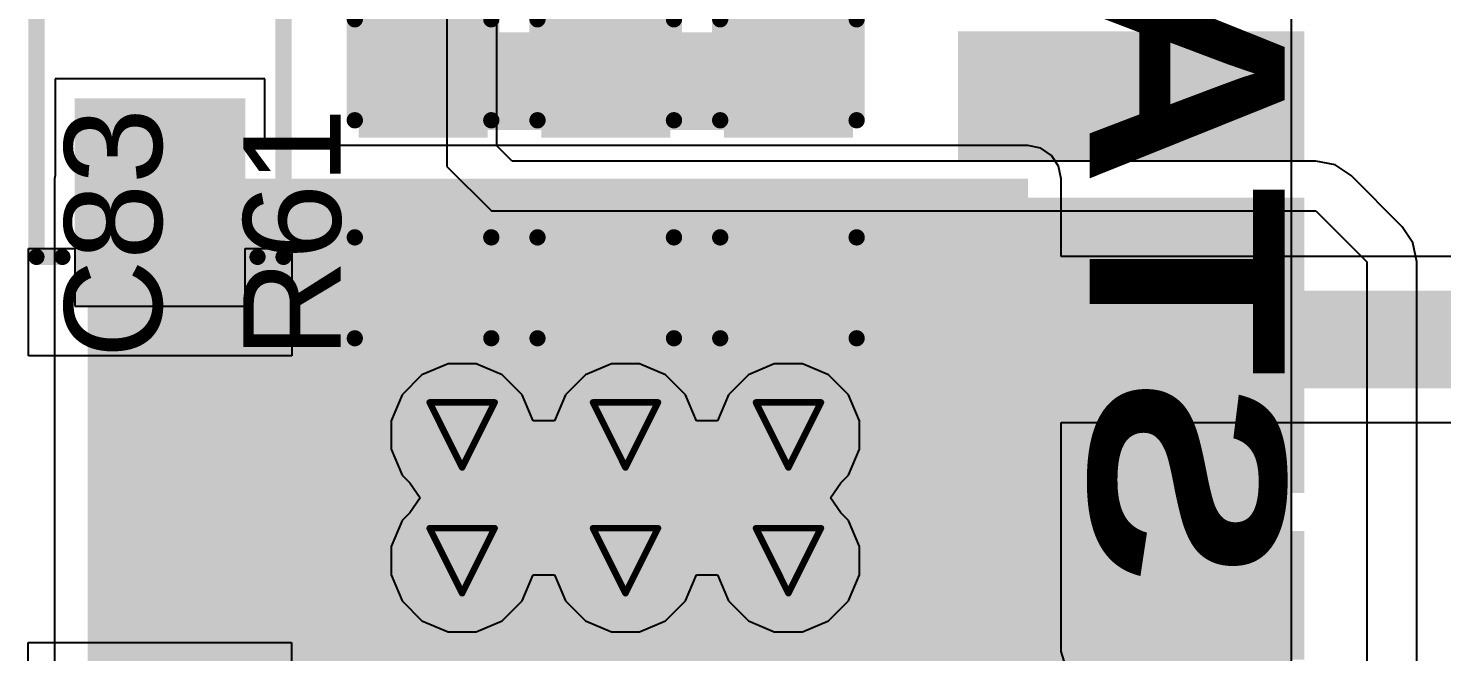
# Model space of a CAD drawing. Header units: inches. Extents: x 0 to 5359, y 0 to 5098.
# Drawn here: x 60.64 to 71.68, y 98.91 to 103.77 of the extents above; entities that cross this region are included whole.
import ezdxf

# ---------------------------------------------------------------- set-up
doc = ezdxf.new("R2010")
doc.units = ezdxf.units.IN
for name, color, linetype in [('Bottom Layer', 5, 'Continuous'), ('Bottom Overlay', 54, 'Continuous'), ('Bottom Paste', 16, 'Continuous'), ('Bottom Solder', 6, 'Continuous'), ('Drill Drawing', 1, 'Continuous'), ('Layer 1', 16, 'Continuous'), ('Layer 2', 76, 'Continuous'), ('Top Layer', 1, 'Continuous'), ('Top Overlay', 2, 'Continuous'), ('Top Paste', 8, 'Continuous'), ('Top Solder', 216, 'Continuous'), ('Via Holes', 16, 'Continuous')]:
    doc.layers.add(name, color=color, linetype=linetype)
doc.styles.add('Arial', font='', dxfattribs={"height": 0.2})
doc.styles.add('Arial Black_Bold', font='', dxfattribs={"height": 0.2})
doc.styles.get('Arial').set_extended_font_data('Arial')
doc.styles.get('Arial Black_Bold').set_extended_font_data('Arial Black', bold=True)

# ---------------------------------------------------------------- blocks, each defined once
blk = doc.blocks.new('EC21EFA_512_STD_29')
at = {"layer": 'Top Layer'}
for points in [[(6.95, 15.5), (7.75, 15.5), (7.75, 13), (6.95, 13)], [(8.25, 15.5), (9.05, 15.5), (9.05, 13), (8.25, 13)], [(9.55, 15.5), (10.35, 15.5), (10.35, 13), (9.55, 13)], [(10.85, 15.5), (11.65, 15.5), (11.65, 13), (10.85, 13)]]:
    blk.add_hatch(color=1, dxfattribs=at).paths.add_polyline_path(points)
at = {"layer": 'Top Paste'}
for points in [[(6.95, 15.5), (7.75, 15.5), (7.75, 13), (6.95, 13)], [(8.25, 15.5), (9.05, 15.5), (9.05, 13), (8.25, 13)], [(9.55, 15.5), (10.35, 15.5), (10.35, 13), (9.55, 13)], [(10.85, 15.5), (11.65, 15.5), (11.65, 13), (10.85, 13)]]:
    blk.add_hatch(color=8, dxfattribs=at).paths.add_polyline_path(points)
at = {"layer": 'Top Solder'}
for points in [[(6.848, 15.602), (7.852, 15.602), (7.852, 12.898), (6.848, 12.898)], [(8.148, 15.602), (9.152, 15.602), (9.152, 12.898), (8.148, 12.898)], [(9.448, 15.602), (10.452, 15.602), (10.452, 12.898), (9.448, 12.898)], [(10.748, 15.602), (11.752, 15.602), (11.752, 12.898), (10.748, 12.898)]]:
    blk.add_hatch(color=216, dxfattribs=at).paths.add_polyline_path(points)
blk = doc.blocks.new('LED_0603_B_184')
at = {"layer": 'Bottom Layer'}
for points in [[(-1, 0.5), (-0.5, 0.5), (-0.5, -0.5), (-1, -0.5)], [(0.5, 0.5), (1, 0.5), (1, -0.5), (0.5, -0.5)]]:
    blk.add_hatch(color=5, dxfattribs=at).paths.add_polyline_path(points)
at = {"layer": 'Bottom Overlay'}
blk.add_hatch(color=54, dxfattribs=at).paths.add_polyline_path([(1.117, -0.66), (1.752, -0.66), (1.752, 0.66), (1.117, 0.66)])
at = {"layer": 'Bottom Paste'}
for points in [[(-1, 0.5), (-0.5, 0.5), (-0.5, -0.5), (-1, -0.5)], [(0.5, 0.5), (1, 0.5), (1, -0.5), (0.5, -0.5)]]:
    blk.add_hatch(color=16, dxfattribs=at).paths.add_polyline_path(points)
at = {"layer": 'Bottom Solder'}
for points in [[(-1.102, 0.602), (-0.398, 0.602), (-0.398, -0.602), (-1.102, -0.602)], [(0.398, 0.602), (1.102, 0.602), (1.102, -0.602), (0.398, -0.602)]]:
    blk.add_hatch(color=6, dxfattribs=at).paths.add_polyline_path(points)
at = {"layer": 'Bottom Overlay'}
for points in [[(-1.118, 0.61, 0.127, 0.127, 0), (-1.118, -0.61, 0.127, 0.127, 0)], [(-1.118, 0.61, 0.127, 0.127, 0), (-0.432, 0.61, 0.127, 0.127, 0)], [(0.432, 0.61, 0.127, 0.127, 0), (1.118, 0.61, 0.127, 0.127, 0)], [(1.118, 0.61, 0.127, 0.127, 0), (1.118, -0.61, 0.127, 0.127, 0)], [(-0.432, -0.61, 0.127, 0.127, 0), (-1.118, -0.61, 0.127, 0.127, 0)], [(0.432, -0.61, 0.127, 0.127, 0), (1.118, -0.61, 0.127, 0.127, 0)]]:
    blk.add_lwpolyline(points, format="xyseb", dxfattribs=at)
for points in [[(-1.149, 0.61, 0.0635, 0.0635, 1), (-1.086, 0.61, 0.0635, 0.0635, 1)], [(-1.149, 0.61, 0.0635, 0.0635, 1), (-1.086, 0.61, 0.0635, 0.0635, 1)], [(-0.464, 0.61, 0.0635, 0.0635, 1), (-0.4, 0.61, 0.0635, 0.0635, 1)], [(0.4, 0.61, 0.0635, 0.0635, 1), (0.464, 0.61, 0.0635, 0.0635, 1)], [(1.086, 0.61, 0.0635, 0.0635, 1), (1.149, 0.61, 0.0635, 0.0635, 1)], [(1.086, 0.61, 0.0635, 0.0635, 1), (1.149, 0.61, 0.0635, 0.0635, 1)], [(-1.149, -0.61, 0.0635, 0.0635, 1), (-1.086, -0.61, 0.0635, 0.0635, 1)], [(-1.149, -0.61, 0.0635, 0.0635, 1), (-1.086, -0.61, 0.0635, 0.0635, 1)], [(-0.464, -0.61, 0.0635, 0.0635, 1), (-0.4, -0.61, 0.0635, 0.0635, 1)], [(0.4, -0.61, 0.0635, 0.0635, 1), (0.464, -0.61, 0.0635, 0.0635, 1)], [(1.086, -0.61, 0.0635, 0.0635, 1), (1.149, -0.61, 0.0635, 0.0635, 1)], [(1.086, -0.61, 0.0635, 0.0635, 1), (1.149, -0.61, 0.0635, 0.0635, 1)]]:
    blk.add_lwpolyline(points, format="xyseb", close=True, dxfattribs=at)
blk = doc.blocks.new('C___0603_B_263')
at = {"layer": 'Bottom Layer'}
for points in [[(-1.143, -0.445), (-1.143, 0.445), (-0.381, 0.445), (-0.381, -0.445)], [(0.381, -0.445), (0.381, 0.445), (1.143, 0.445), (1.143, -0.445)]]:
    blk.add_hatch(color=5, dxfattribs=at).paths.add_polyline_path(points)
at = {"layer": 'Bottom Paste'}
for points in [[(-1.143, -0.445), (-1.143, 0.445), (-0.381, 0.445), (-0.381, -0.445)], [(0.381, -0.445), (0.381, 0.445), (1.143, 0.445), (1.143, -0.445)]]:
    blk.add_hatch(color=16, dxfattribs=at).paths.add_polyline_path(points)
at = {"layer": 'Bottom Solder'}
for points in [[(-1.203, -0.504), (-1.203, 0.504), (-0.321, 0.504), (-0.321, -0.504)], [(0.321, -0.504), (0.321, 0.504), (1.203, 0.504), (1.203, -0.504)]]:
    blk.add_hatch(color=6, dxfattribs=at).paths.add_polyline_path(points)
at = {"layer": 'Bottom Overlay'}
for points in [[(-1.245, -0.533, 0.127, 0.127, 0), (-1.245, 0.533, 0.127, 0.127, 0)], [(-0.457, 0.533, 0.127, 0.127, 0), (-1.245, 0.533, 0.127, 0.127, 0)], [(1.245, 0.533, 0.127, 0.127, 0), (0.457, 0.533, 0.127, 0.127, 0)], [(1.245, -0.533, 0.127, 0.127, 0), (1.245, 0.533, 0.127, 0.127, 0)], [(-0.457, -0.533, 0.127, 0.127, 0), (-1.245, -0.533, 0.127, 0.127, 0)], [(1.245, -0.533, 0.127, 0.127, 0), (0.457, -0.533, 0.127, 0.127, 0)]]:
    blk.add_lwpolyline(points, format="xyseb", dxfattribs=at)
for points in [[(-1.276, 0.533, 0.0635, 0.0635, 1), (-1.213, 0.533, 0.0635, 0.0635, 1)], [(-1.276, 0.533, 0.0635, 0.0635, 1), (-1.213, 0.533, 0.0635, 0.0635, 1)], [(-0.489, 0.533, 0.0635, 0.0635, 1), (-0.425, 0.533, 0.0635, 0.0635, 1)], [(0.425, 0.533, 0.0635, 0.0635, 1), (0.489, 0.533, 0.0635, 0.0635, 1)], [(1.213, 0.533, 0.0635, 0.0635, 1), (1.276, 0.533, 0.0635, 0.0635, 1)], [(1.213, 0.533, 0.0635, 0.0635, 1), (1.276, 0.533, 0.0635, 0.0635, 1)], [(-1.276, -0.533, 0.0635, 0.0635, 1), (-1.213, -0.533, 0.0635, 0.0635, 1)], [(-1.276, -0.533, 0.0635, 0.0635, 1), (-1.213, -0.533, 0.0635, 0.0635, 1)], [(-0.489, -0.533, 0.0635, 0.0635, 1), (-0.425, -0.533, 0.0635, 0.0635, 1)], [(0.425, -0.533, 0.0635, 0.0635, 1), (0.489, -0.533, 0.0635, 0.0635, 1)], [(1.213, -0.533, 0.0635, 0.0635, 1), (1.276, -0.533, 0.0635, 0.0635, 1)], [(1.213, -0.533, 0.0635, 0.0635, 1), (1.276, -0.533, 0.0635, 0.0635, 1)]]:
    blk.add_lwpolyline(points, format="xyseb", close=True, dxfattribs=at)
blk = doc.blocks.new('C___0603_B_264')
at = {"layer": 'Bottom Layer'}
for points in [[(-1.143, -0.445), (-1.143, 0.445), (-0.381, 0.445), (-0.381, -0.445)], [(0.381, -0.445), (0.381, 0.445), (1.143, 0.445), (1.143, -0.445)]]:
    blk.add_hatch(color=5, dxfattribs=at).paths.add_polyline_path(points)
at = {"layer": 'Bottom Paste'}
for points in [[(-1.143, -0.445), (-1.143, 0.445), (-0.381, 0.445), (-0.381, -0.445)], [(0.381, -0.445), (0.381, 0.445), (1.143, 0.445), (1.143, -0.445)]]:
    blk.add_hatch(color=16, dxfattribs=at).paths.add_polyline_path(points)
at = {"layer": 'Bottom Solder'}
for points in [[(-1.203, -0.504), (-1.203, 0.504), (-0.321, 0.504), (-0.321, -0.504)], [(0.321, -0.504), (0.321, 0.504), (1.203, 0.504), (1.203, -0.504)]]:
    blk.add_hatch(color=6, dxfattribs=at).paths.add_polyline_path(points)
at = {"layer": 'Bottom Overlay'}
for points in [[(-1.245, -0.533, 0.127, 0.127, 0), (-1.245, 0.533, 0.127, 0.127, 0)], [(-0.457, 0.533, 0.127, 0.127, 0), (-1.245, 0.533, 0.127, 0.127, 0)], [(1.245, 0.533, 0.127, 0.127, 0), (0.457, 0.533, 0.127, 0.127, 0)], [(1.245, -0.533, 0.127, 0.127, 0), (1.245, 0.533, 0.127, 0.127, 0)], [(-0.457, -0.533, 0.127, 0.127, 0), (-1.245, -0.533, 0.127, 0.127, 0)], [(1.245, -0.533, 0.127, 0.127, 0), (0.457, -0.533, 0.127, 0.127, 0)]]:
    blk.add_lwpolyline(points, format="xyseb", dxfattribs=at)
for points in [[(-1.276, 0.533, 0.0635, 0.0635, 1), (-1.213, 0.533, 0.0635, 0.0635, 1)], [(-1.276, 0.533, 0.0635, 0.0635, 1), (-1.213, 0.533, 0.0635, 0.0635, 1)], [(-0.489, 0.533, 0.0635, 0.0635, 1), (-0.425, 0.533, 0.0635, 0.0635, 1)], [(0.425, 0.533, 0.0635, 0.0635, 1), (0.489, 0.533, 0.0635, 0.0635, 1)], [(1.213, 0.533, 0.0635, 0.0635, 1), (1.276, 0.533, 0.0635, 0.0635, 1)], [(1.213, 0.533, 0.0635, 0.0635, 1), (1.276, 0.533, 0.0635, 0.0635, 1)], [(-1.276, -0.533, 0.0635, 0.0635, 1), (-1.213, -0.533, 0.0635, 0.0635, 1)], [(-1.276, -0.533, 0.0635, 0.0635, 1), (-1.213, -0.533, 0.0635, 0.0635, 1)], [(-0.489, -0.533, 0.0635, 0.0635, 1), (-0.425, -0.533, 0.0635, 0.0635, 1)], [(0.425, -0.533, 0.0635, 0.0635, 1), (0.489, -0.533, 0.0635, 0.0635, 1)], [(1.213, -0.533, 0.0635, 0.0635, 1), (1.276, -0.533, 0.0635, 0.0635, 1)], [(1.213, -0.533, 0.0635, 0.0635, 1), (1.276, -0.533, 0.0635, 0.0635, 1)]]:
    blk.add_lwpolyline(points, format="xyseb", close=True, dxfattribs=at)
blk = doc.blocks.new('C___0603_B_265')
at = {"layer": 'Bottom Layer'}
for points in [[(-1.143, -0.445), (-1.143, 0.445), (-0.381, 0.445), (-0.381, -0.445)], [(0.381, -0.445), (0.381, 0.445), (1.143, 0.445), (1.143, -0.445)]]:
    blk.add_hatch(color=5, dxfattribs=at).paths.add_polyline_path(points)
at = {"layer": 'Bottom Paste'}
for points in [[(-1.143, -0.445), (-1.143, 0.445), (-0.381, 0.445), (-0.381, -0.445)], [(0.381, -0.445), (0.381, 0.445), (1.143, 0.445), (1.143, -0.445)]]:
    blk.add_hatch(color=16, dxfattribs=at).paths.add_polyline_path(points)
at = {"layer": 'Bottom Solder'}
for points in [[(-1.203, -0.504), (-1.203, 0.504), (-0.321, 0.504), (-0.321, -0.504)], [(0.321, -0.504), (0.321, 0.504), (1.203, 0.504), (1.203, -0.504)]]:
    blk.add_hatch(color=6, dxfattribs=at).paths.add_polyline_path(points)
at = {"layer": 'Bottom Overlay'}
for points in [[(-1.245, -0.533, 0.127, 0.127, 0), (-1.245, 0.533, 0.127, 0.127, 0)], [(-0.457, 0.533, 0.127, 0.127, 0), (-1.245, 0.533, 0.127, 0.127, 0)], [(1.245, 0.533, 0.127, 0.127, 0), (0.457, 0.533, 0.127, 0.127, 0)], [(1.245, -0.533, 0.127, 0.127, 0), (1.245, 0.533, 0.127, 0.127, 0)], [(-0.457, -0.533, 0.127, 0.127, 0), (-1.245, -0.533, 0.127, 0.127, 0)], [(1.245, -0.533, 0.127, 0.127, 0), (0.457, -0.533, 0.127, 0.127, 0)]]:
    blk.add_lwpolyline(points, format="xyseb", dxfattribs=at)
for points in [[(-1.276, 0.533, 0.0635, 0.0635, 1), (-1.213, 0.533, 0.0635, 0.0635, 1)], [(-1.276, 0.533, 0.0635, 0.0635, 1), (-1.213, 0.533, 0.0635, 0.0635, 1)], [(-0.489, 0.533, 0.0635, 0.0635, 1), (-0.425, 0.533, 0.0635, 0.0635, 1)], [(0.425, 0.533, 0.0635, 0.0635, 1), (0.489, 0.533, 0.0635, 0.0635, 1)], [(1.213, 0.533, 0.0635, 0.0635, 1), (1.276, 0.533, 0.0635, 0.0635, 1)], [(1.213, 0.533, 0.0635, 0.0635, 1), (1.276, 0.533, 0.0635, 0.0635, 1)], [(-1.276, -0.533, 0.0635, 0.0635, 1), (-1.213, -0.533, 0.0635, 0.0635, 1)], [(-1.276, -0.533, 0.0635, 0.0635, 1), (-1.213, -0.533, 0.0635, 0.0635, 1)], [(-0.489, -0.533, 0.0635, 0.0635, 1), (-0.425, -0.533, 0.0635, 0.0635, 1)], [(0.425, -0.533, 0.0635, 0.0635, 1), (0.489, -0.533, 0.0635, 0.0635, 1)], [(1.213, -0.533, 0.0635, 0.0635, 1), (1.276, -0.533, 0.0635, 0.0635, 1)], [(1.213, -0.533, 0.0635, 0.0635, 1), (1.276, -0.533, 0.0635, 0.0635, 1)]]:
    blk.add_lwpolyline(points, format="xyseb", close=True, dxfattribs=at)
blk = doc.blocks.new('C____A_B_266')
at = {"layer": 'Bottom Layer'}
for points in [[(-1.91, 0.565), (-0.49, 0.565), (-0.49, -0.565), (-1.91, -0.565)], [(0.49, 0.565), (1.91, 0.565), (1.91, -0.565), (0.49, -0.565)]]:
    blk.add_hatch(color=5, dxfattribs=at).paths.add_polyline_path(points)
at = {"layer": 'Bottom Paste'}
for points in [[(-1.91, 0.565), (-0.49, 0.565), (-0.49, -0.565), (-1.91, -0.565)], [(0.49, 0.565), (1.91, 0.565), (1.91, -0.565), (0.49, -0.565)]]:
    blk.add_hatch(color=16, dxfattribs=at).paths.add_polyline_path(points)
at = {"layer": 'Bottom Solder'}
for points in [[(-2.012, 0.667), (-0.388, 0.667), (-0.388, -0.667), (-2.012, -0.667)], [(0.388, 0.667), (2.012, 0.667), (2.012, -0.667), (0.388, -0.667)]]:
    blk.add_hatch(color=6, dxfattribs=at).paths.add_polyline_path(points)
at = {"layer": 'Bottom Overlay'}
for points in [[(-1.626, 0.965, 0.127, 0.127, 0), (1.626, 0.965, 0.127, 0.127, 0)], [(-1.626, 0.965, 0.127, 0.127, 0), (-1.626, 0.762, 0.127, 0.127, 0)], [(1.626, 0.965, 0.127, 0.127, 0), (1.626, 0.711, 0.127, 0.127, 0)], [(1.626, -0.711, 0.127, 0.127, 0), (1.626, -0.965, 0.127, 0.127, 0)], [(-1.626, -0.762, 0.127, 0.127, 0), (-1.626, -0.965, 0.127, 0.127, 0)], [(-1.626, -0.965, 0.127, 0.127, 0), (1.626, -0.965, 0.127, 0.127, 0)]]:
    blk.add_lwpolyline(points, format="xyseb", dxfattribs=at)
for points in [[(-1.657, 0.965, 0.0635, 0.0635, 1), (-1.594, 0.965, 0.0635, 0.0635, 1)], [(-1.657, 0.965, 0.0635, 0.0635, 1), (-1.594, 0.965, 0.0635, 0.0635, 1)], [(1.594, 0.965, 0.0635, 0.0635, 1), (1.657, 0.965, 0.0635, 0.0635, 1)], [(1.594, 0.965, 0.0635, 0.0635, 1), (1.657, 0.965, 0.0635, 0.0635, 1)], [(-1.657, 0.762, 0.0635, 0.0635, 1), (-1.594, 0.762, 0.0635, 0.0635, 1)], [(1.594, 0.711, 0.0635, 0.0635, 1), (1.657, 0.711, 0.0635, 0.0635, 1)], [(1.594, -0.711, 0.0635, 0.0635, 1), (1.657, -0.711, 0.0635, 0.0635, 1)], [(-1.657, -0.762, 0.0635, 0.0635, 1), (-1.594, -0.762, 0.0635, 0.0635, 1)], [(-1.657, -0.965, 0.0635, 0.0635, 1), (-1.594, -0.965, 0.0635, 0.0635, 1)], [(-1.657, -0.965, 0.0635, 0.0635, 1), (-1.594, -0.965, 0.0635, 0.0635, 1)], [(1.594, -0.965, 0.0635, 0.0635, 1), (1.657, -0.965, 0.0635, 0.0635, 1)], [(1.594, -0.965, 0.0635, 0.0635, 1), (1.657, -0.965, 0.0635, 0.0635, 1)]]:
    blk.add_lwpolyline(points, format="xyseb", close=True, dxfattribs=at)

msp = doc.modelspace()

# ---------------------------------------------------------------- hatches: boundary and pattern name
at = {"layer": 'Bottom Layer'}
for points in [[(63.274, 102.981), (67.017, 102.981), (67.017, 103.743), (63.274, 103.743)], [(61.099, 97.498), (68.444, 97.498), (68.444, 102.6), (61.099, 102.6)]]:
    msp.add_hatch(color=5, dxfattribs=at).paths.add_polyline_path(points)
h = msp.add_hatch(color=5, dxfattribs=at)
edge = h.paths.add_edge_path()
edge.add_arc((64.024, 100.601), 0.3, 0, 360)
h = msp.add_hatch(color=5, dxfattribs=at)
edge = h.paths.add_edge_path()
edge.add_arc((65.3, 100.601), 0.3, 0, 360)
h = msp.add_hatch(color=5, dxfattribs=at)
edge = h.paths.add_edge_path()
edge.add_arc((66.573, 100.601), 0.3, 0, 360)
h = msp.add_hatch(color=5, dxfattribs=at)
edge = h.paths.add_edge_path()
edge.add_arc((64.024, 99.619), 0.3, 0, 360)
h = msp.add_hatch(color=5, dxfattribs=at)
edge = h.paths.add_edge_path()
edge.add_arc((65.3, 99.619), 0.3, 0, 360)
h = msp.add_hatch(color=5, dxfattribs=at)
edge = h.paths.add_edge_path()
edge.add_arc((66.573, 99.619), 0.3, 0, 360)
at = {"layer": 'Layer 1'}
h = msp.add_hatch(color=16, dxfattribs=at)
edge = h.paths.add_edge_path()
edge.add_arc((64.024, 100.601), 0.3, 0, 360)
h = msp.add_hatch(color=16, dxfattribs=at)
edge = h.paths.add_edge_path()
edge.add_arc((65.3, 100.601), 0.3, 0, 360)
h = msp.add_hatch(color=16, dxfattribs=at)
edge = h.paths.add_edge_path()
edge.add_arc((66.573, 100.601), 0.3, 0, 360)
h = msp.add_hatch(color=16, dxfattribs=at)
edge = h.paths.add_edge_path()
edge.add_arc((64.024, 99.619), 0.3, 0, 360)
h = msp.add_hatch(color=16, dxfattribs=at)
edge = h.paths.add_edge_path()
edge.add_arc((65.3, 99.619), 0.3, 0, 360)
h = msp.add_hatch(color=16, dxfattribs=at)
edge = h.paths.add_edge_path()
edge.add_arc((66.573, 99.619), 0.3, 0, 360)
at = {"layer": 'Layer 2'}
h = msp.add_hatch(color=76, dxfattribs=at)
edge = h.paths.add_edge_path()
edge.add_arc((64.024, 100.601), 0.3, 0, 360)
h = msp.add_hatch(color=76, dxfattribs=at)
edge = h.paths.add_edge_path()
edge.add_arc((65.3, 100.601), 0.3, 0, 360)
h = msp.add_hatch(color=76, dxfattribs=at)
edge = h.paths.add_edge_path()
edge.add_arc((66.573, 100.601), 0.3, 0, 360)
h = msp.add_hatch(color=76, dxfattribs=at)
edge = h.paths.add_edge_path()
edge.add_arc((64.024, 99.619), 0.3, 0, 360)
h = msp.add_hatch(color=76, dxfattribs=at)
edge = h.paths.add_edge_path()
edge.add_arc((65.3, 99.619), 0.3, 0, 360)
h = msp.add_hatch(color=76, dxfattribs=at)
edge = h.paths.add_edge_path()
edge.add_arc((66.573, 99.619), 0.3, 0, 360)
at = {"layer": 'Top Layer'}
msp.add_hatch(color=1, dxfattribs=at).paths.add_polyline_path([(68, 97.65), (70.5, 97.65), (70.5, 102.35), (68, 102.35)])
h = msp.add_hatch(color=1, dxfattribs=at)
edge = h.paths.add_edge_path()
edge.add_arc((64.024, 100.601), 0.3, 0, 360)
h = msp.add_hatch(color=1, dxfattribs=at)
edge = h.paths.add_edge_path()
edge.add_arc((65.3, 100.601), 0.3, 0, 360)
h = msp.add_hatch(color=1, dxfattribs=at)
edge = h.paths.add_edge_path()
edge.add_arc((66.573, 100.601), 0.3, 0, 360)
h = msp.add_hatch(color=1, dxfattribs=at)
edge = h.paths.add_edge_path()
edge.add_arc((64.024, 99.619), 0.3, 0, 360)
h = msp.add_hatch(color=1, dxfattribs=at)
edge = h.paths.add_edge_path()
edge.add_arc((65.3, 99.619), 0.3, 0, 360)
h = msp.add_hatch(color=1, dxfattribs=at)
edge = h.paths.add_edge_path()
edge.add_arc((66.573, 99.619), 0.3, 0, 360)
at = {"layer": 'Via Holes'}
h = msp.add_hatch(color=7, dxfattribs=at)
edge = h.paths.add_edge_path()
edge.add_arc((64.024, 100.601), 0.15, 0, 360)
h = msp.add_hatch(color=7, dxfattribs=at)
edge = h.paths.add_edge_path()
edge.add_arc((65.3, 100.601), 0.15, 0, 360)
h = msp.add_hatch(color=7, dxfattribs=at)
edge = h.paths.add_edge_path()
edge.add_arc((66.573, 100.601), 0.15, 0, 360)
h = msp.add_hatch(color=7, dxfattribs=at)
edge = h.paths.add_edge_path()
edge.add_arc((64.024, 99.619), 0.15, 0, 360)
h = msp.add_hatch(color=7, dxfattribs=at)
edge = h.paths.add_edge_path()
edge.add_arc((65.3, 99.619), 0.15, 0, 360)
h = msp.add_hatch(color=7, dxfattribs=at)
edge = h.paths.add_edge_path()
edge.add_arc((66.573, 99.619), 0.15, 0, 360)

# ---------------------------------------------------------------- linework, layer by layer
at = {"layer": 'Bottom Layer'}
for p, q in [((62.483, 103.38), (60.845, 103.38)), ((60.845, 103.38), (60.845, 102.625)), ((62.483, 102.859), (62.483, 103.38)), ((68.444, 102.859), (62.483, 102.859)), ((68.544, 102.839), (68.444, 102.859)), ((68.628, 102.783), (68.544, 102.839)), ((68.684, 102.699), (68.628, 102.783)), ((68.703, 102.6), (68.684, 102.699)), ((60.845, 102.625), (60.84, 102.6)), ((60.84, 102.6), (60.84, 97.498)), ((68.703, 101.993), (68.703, 102.6)), ((89.662, 101.993), (68.703, 101.993)), ((68.703, 98.91), (68.703, 100.699)), ((68.703, 100.699), (89.662, 100.699)), ((68.753, 98.752), (68.703, 98.91))]:
    msp.add_line(p, q, dxfattribs=at)
for points in [[(65.146, 103.362, 0.508, 0.508, 0), (65.146, 104.366, 0.508, 0.508, 0)], [(66.573, 103.362, 0.508, 0.508, 0), (66.573, 104.366, 0.508, 0.508, 0)], [(67.585, 101.346, 0.762, 0.762, -0.414214), (67.474, 101.457, 0.762, 0.762, 0)], [(67.585, 101.346, 0.762, 0.762, 0), (89.662, 101.346, 0.762, 0.762, 0)]]:
    msp.add_lwpolyline(points, format="xyseb", dxfattribs=at)
for points in [[(65.019, 103.362, 0.254, 0.254, 1), (65.273, 103.362, 0.254, 0.254, 1)], [(66.446, 103.362, 0.254, 0.254, 1), (66.7, 103.362, 0.254, 0.254, 1)], [(67.283, 101.457, 0.381, 0.381, 1), (67.664, 101.457, 0.381, 0.381, 1)], [(67.394, 101.346, 0.381, 0.381, 1), (67.775, 101.346, 0.381, 0.381, 1)], [(67.394, 101.346, 0.381, 0.381, 1), (67.775, 101.346, 0.381, 0.381, 1)]]:
    msp.add_lwpolyline(points, format="xyseb", close=True, dxfattribs=at)
at = {"layer": 'Bottom Overlay'}
for p, q in [((60.637, 101.219), (60.637, 102.055)), ((60.637, 102.055), (61, 102.055)), ((61, 102.055), (61, 101.607)), ((62.33, 101.607), (62.33, 102.055)), ((62.33, 102.055), (62.693, 102.055)), ((62.693, 102.055), (62.693, 101.219)), ((61, 101.607), (62.33, 101.607)), ((62.693, 101.219), (60.637, 101.219)), ((60.635, 98.981), (62.691, 98.981)), ((60.635, 98.145), (60.635, 98.981)), ((62.691, 98.981), (62.691, 98.145))]:
    msp.add_line(p, q, dxfattribs=at)
at = {"layer": 'Drill Drawing'}
for points in [[(63.77, 100.855, 0.0508, 0.0508, 0), (64.278, 100.855, 0.0508, 0.0508, 0)], [(63.77, 100.855, 0.0508, 0.0508, 0), (64.024, 100.347, 0.0508, 0.0508, 0)], [(64.024, 100.347, 0.0508, 0.0508, 0), (64.278, 100.855, 0.0508, 0.0508, 0)], [(65.046, 100.855, 0.0508, 0.0508, 0), (65.554, 100.855, 0.0508, 0.0508, 0)], [(65.046, 100.855, 0.0508, 0.0508, 0), (65.3, 100.347, 0.0508, 0.0508, 0)], [(65.3, 100.347, 0.0508, 0.0508, 0), (65.554, 100.855, 0.0508, 0.0508, 0)], [(66.319, 100.855, 0.0508, 0.0508, 0), (66.827, 100.855, 0.0508, 0.0508, 0)], [(66.319, 100.855, 0.0508, 0.0508, 0), (66.573, 100.347, 0.0508, 0.0508, 0)], [(66.573, 100.347, 0.0508, 0.0508, 0), (66.827, 100.855, 0.0508, 0.0508, 0)], [(63.77, 99.873, 0.0508, 0.0508, 0), (64.278, 99.873, 0.0508, 0.0508, 0)], [(63.77, 99.873, 0.0508, 0.0508, 0), (64.024, 99.365, 0.0508, 0.0508, 0)], [(64.024, 99.365, 0.0508, 0.0508, 0), (64.278, 99.873, 0.0508, 0.0508, 0)], [(65.046, 99.873, 0.0508, 0.0508, 0), (65.554, 99.873, 0.0508, 0.0508, 0)], [(65.046, 99.873, 0.0508, 0.0508, 0), (65.3, 99.365, 0.0508, 0.0508, 0)], [(65.3, 99.365, 0.0508, 0.0508, 0), (65.554, 99.873, 0.0508, 0.0508, 0)], [(66.319, 99.873, 0.0508, 0.0508, 0), (66.827, 99.873, 0.0508, 0.0508, 0)], [(66.319, 99.873, 0.0508, 0.0508, 0), (66.573, 99.365, 0.0508, 0.0508, 0)], [(66.573, 99.365, 0.0508, 0.0508, 0), (66.827, 99.873, 0.0508, 0.0508, 0)]]:
    msp.add_lwpolyline(points, format="xyseb", dxfattribs=at)
for points in [[(63.758, 100.855, 0.0254, 0.0254, 1), (63.783, 100.855, 0.0254, 0.0254, 1)], [(63.758, 100.855, 0.0254, 0.0254, 1), (63.783, 100.855, 0.0254, 0.0254, 1)], [(64.266, 100.855, 0.0254, 0.0254, 1), (64.291, 100.855, 0.0254, 0.0254, 1)], [(64.266, 100.855, 0.0254, 0.0254, 1), (64.291, 100.855, 0.0254, 0.0254, 1)], [(65.034, 100.855, 0.0254, 0.0254, 1), (65.059, 100.855, 0.0254, 0.0254, 1)], [(65.034, 100.855, 0.0254, 0.0254, 1), (65.059, 100.855, 0.0254, 0.0254, 1)], [(65.542, 100.855, 0.0254, 0.0254, 1), (65.567, 100.855, 0.0254, 0.0254, 1)], [(65.542, 100.855, 0.0254, 0.0254, 1), (65.567, 100.855, 0.0254, 0.0254, 1)], [(66.307, 100.855, 0.0254, 0.0254, 1), (66.332, 100.855, 0.0254, 0.0254, 1)], [(66.307, 100.855, 0.0254, 0.0254, 1), (66.332, 100.855, 0.0254, 0.0254, 1)], [(66.815, 100.855, 0.0254, 0.0254, 1), (66.84, 100.855, 0.0254, 0.0254, 1)], [(66.815, 100.855, 0.0254, 0.0254, 1), (66.84, 100.855, 0.0254, 0.0254, 1)], [(64.012, 100.347, 0.0254, 0.0254, 1), (64.037, 100.347, 0.0254, 0.0254, 1)], [(64.012, 100.347, 0.0254, 0.0254, 1), (64.037, 100.347, 0.0254, 0.0254, 1)], [(65.288, 100.347, 0.0254, 0.0254, 1), (65.313, 100.347, 0.0254, 0.0254, 1)], [(65.288, 100.347, 0.0254, 0.0254, 1), (65.313, 100.347, 0.0254, 0.0254, 1)], [(66.561, 100.347, 0.0254, 0.0254, 1), (66.586, 100.347, 0.0254, 0.0254, 1)], [(66.561, 100.347, 0.0254, 0.0254, 1), (66.586, 100.347, 0.0254, 0.0254, 1)], [(63.758, 99.873, 0.0254, 0.0254, 1), (63.783, 99.873, 0.0254, 0.0254, 1)], [(63.758, 99.873, 0.0254, 0.0254, 1), (63.783, 99.873, 0.0254, 0.0254, 1)], [(64.266, 99.873, 0.0254, 0.0254, 1), (64.291, 99.873, 0.0254, 0.0254, 1)], [(64.266, 99.873, 0.0254, 0.0254, 1), (64.291, 99.873, 0.0254, 0.0254, 1)], [(65.034, 99.873, 0.0254, 0.0254, 1), (65.059, 99.873, 0.0254, 0.0254, 1)], [(65.034, 99.873, 0.0254, 0.0254, 1), (65.059, 99.873, 0.0254, 0.0254, 1)], [(65.542, 99.873, 0.0254, 0.0254, 1), (65.567, 99.873, 0.0254, 0.0254, 1)], [(65.542, 99.873, 0.0254, 0.0254, 1), (65.567, 99.873, 0.0254, 0.0254, 1)], [(66.307, 99.873, 0.0254, 0.0254, 1), (66.332, 99.873, 0.0254, 0.0254, 1)], [(66.307, 99.873, 0.0254, 0.0254, 1), (66.332, 99.873, 0.0254, 0.0254, 1)], [(66.815, 99.873, 0.0254, 0.0254, 1), (66.84, 99.873, 0.0254, 0.0254, 1)], [(66.815, 99.873, 0.0254, 0.0254, 1), (66.84, 99.873, 0.0254, 0.0254, 1)], [(64.012, 99.365, 0.0254, 0.0254, 1), (64.037, 99.365, 0.0254, 0.0254, 1)], [(64.012, 99.365, 0.0254, 0.0254, 1), (64.037, 99.365, 0.0254, 0.0254, 1)], [(65.288, 99.365, 0.0254, 0.0254, 1), (65.313, 99.365, 0.0254, 0.0254, 1)], [(65.288, 99.365, 0.0254, 0.0254, 1), (65.313, 99.365, 0.0254, 0.0254, 1)], [(66.561, 99.365, 0.0254, 0.0254, 1), (66.586, 99.365, 0.0254, 0.0254, 1)], [(66.561, 99.365, 0.0254, 0.0254, 1), (66.586, 99.365, 0.0254, 0.0254, 1)]]:
    msp.add_lwpolyline(points, format="xyseb", close=True, dxfattribs=at)
at = {"layer": 'Layer 1'}
for p, q in [((63.914, 101.155), (63.71, 101.071)), ((64.134, 101.155), (63.914, 101.155)), ((64.338, 101.071), (64.134, 101.155)), ((65.19, 101.155), (64.987, 101.071)), ((65.411, 101.155), (65.19, 101.155)), ((65.614, 101.071), (65.411, 101.155)), ((66.463, 101.155), (66.26, 101.071)), ((66.684, 101.155), (66.463, 101.155)), ((66.887, 101.071), (66.684, 101.155)), ((63.71, 101.071), (63.555, 100.915)), ((64.494, 100.915), (64.338, 101.071)), ((64.987, 101.071), (64.831, 100.915)), ((65.77, 100.915), (65.614, 101.071)), ((66.26, 101.071), (66.104, 100.915)), ((67.043, 100.915), (66.887, 101.071)), ((63.555, 100.915), (63.47, 100.712)), ((64.578, 100.712), (64.494, 100.915)), ((64.831, 100.915), (64.746, 100.712)), ((65.854, 100.712), (65.77, 100.915)), ((66.104, 100.915), (66.019, 100.712)), ((67.127, 100.712), (67.043, 100.915)), ((63.47, 100.712), (63.47, 100.491)), ((64.746, 100.712), (64.578, 100.712)), ((66.019, 100.712), (65.854, 100.712)), ((67.127, 100.491), (67.127, 100.712)), ((63.47, 100.491), (63.555, 100.287)), ((67.043, 100.287), (67.127, 100.491)), ((63.555, 100.287), (63.616, 100.226)), ((66.982, 100.226), (67.043, 100.287)), ((63.616, 100.226), (63.696, 100.11)), ((66.902, 100.11), (66.982, 100.226)), ((63.696, 100.11), (63.616, 99.994)), ((66.982, 99.994), (66.902, 100.11)), ((63.555, 99.933), (63.47, 99.729)), ((63.616, 99.994), (63.555, 99.933)), ((67.043, 99.933), (66.982, 99.994)), ((67.127, 99.729), (67.043, 99.933)), ((63.47, 99.729), (63.47, 99.509)), ((67.127, 99.509), (67.127, 99.729)), ((63.47, 99.509), (63.555, 99.305)), ((64.494, 99.305), (64.578, 99.509)), ((64.578, 99.509), (64.746, 99.509)), ((64.746, 99.509), (64.831, 99.305)), ((65.77, 99.305), (65.854, 99.509)), ((65.854, 99.509), (66.019, 99.509)), ((66.019, 99.509), (66.104, 99.305)), ((67.043, 99.305), (67.127, 99.509)), ((63.555, 99.305), (63.71, 99.149)), ((64.338, 99.149), (64.494, 99.305)), ((64.831, 99.305), (64.987, 99.149)), ((65.614, 99.149), (65.77, 99.305)), ((66.104, 99.305), (66.26, 99.149)), ((66.887, 99.149), (67.043, 99.305)), ((63.71, 99.149), (63.914, 99.065)), ((63.914, 99.065), (64.134, 99.065)), ((64.134, 99.065), (64.338, 99.149)), ((64.987, 99.149), (65.19, 99.065)), ((65.19, 99.065), (65.411, 99.065)), ((65.411, 99.065), (65.614, 99.149)), ((66.26, 99.149), (66.463, 99.065)), ((66.463, 99.065), (66.684, 99.065)), ((66.684, 99.065), (66.887, 99.149))]:
    msp.add_line(p, q, dxfattribs=at)
at = {"layer": 'Layer 2'}
for p, q in [((70.5, 118.222), (70.5, 88.482)), ((63.914, 101.155), (63.71, 101.071)), ((64.134, 101.155), (63.914, 101.155)), ((64.338, 101.071), (64.134, 101.155)), ((65.19, 101.155), (64.987, 101.071)), ((65.411, 101.155), (65.19, 101.155)), ((65.614, 101.071), (65.411, 101.155)), ((66.463, 101.155), (66.26, 101.071)), ((66.684, 101.155), (66.463, 101.155)), ((66.887, 101.071), (66.684, 101.155)), ((63.71, 101.071), (63.555, 100.915)), ((64.494, 100.915), (64.338, 101.071)), ((64.987, 101.071), (64.831, 100.915)), ((65.77, 100.915), (65.614, 101.071)), ((66.26, 101.071), (66.104, 100.915)), ((67.043, 100.915), (66.887, 101.071)), ((63.555, 100.915), (63.47, 100.712)), ((64.578, 100.712), (64.494, 100.915)), ((64.831, 100.915), (64.746, 100.712)), ((65.854, 100.712), (65.77, 100.915)), ((66.104, 100.915), (66.019, 100.712)), ((67.127, 100.712), (67.043, 100.915)), ((63.47, 100.712), (63.47, 100.491)), ((64.746, 100.712), (64.578, 100.712)), ((66.019, 100.712), (65.854, 100.712)), ((67.127, 100.491), (67.127, 100.712)), ((63.47, 100.491), (63.555, 100.287)), ((67.043, 100.287), (67.127, 100.491)), ((63.555, 100.287), (63.616, 100.226)), ((66.982, 100.226), (67.043, 100.287)), ((63.616, 100.226), (63.696, 100.11)), ((66.902, 100.11), (66.982, 100.226)), ((63.696, 100.11), (63.616, 99.994)), ((66.982, 99.994), (66.902, 100.11)), ((63.555, 99.933), (63.47, 99.729)), ((63.616, 99.994), (63.555, 99.933)), ((67.043, 99.933), (66.982, 99.994)), ((67.127, 99.729), (67.043, 99.933)), ((63.47, 99.729), (63.47, 99.509)), ((67.127, 99.509), (67.127, 99.729)), ((63.47, 99.509), (63.555, 99.305)), ((64.494, 99.305), (64.578, 99.509)), ((64.578, 99.509), (64.746, 99.509)), ((64.746, 99.509), (64.831, 99.305)), ((65.77, 99.305), (65.854, 99.509)), ((65.854, 99.509), (66.019, 99.509)), ((66.019, 99.509), (66.104, 99.305)), ((67.043, 99.305), (67.127, 99.509)), ((63.555, 99.305), (63.71, 99.149)), ((64.338, 99.149), (64.494, 99.305)), ((64.831, 99.305), (64.987, 99.149)), ((65.614, 99.149), (65.77, 99.305)), ((66.104, 99.305), (66.26, 99.149)), ((66.887, 99.149), (67.043, 99.305)), ((63.71, 99.149), (63.914, 99.065)), ((63.914, 99.065), (64.134, 99.065)), ((64.134, 99.065), (64.338, 99.149)), ((64.987, 99.149), (65.19, 99.065)), ((65.19, 99.065), (65.411, 99.065)), ((65.411, 99.065), (65.614, 99.149)), ((66.26, 99.149), (66.463, 99.065)), ((66.463, 99.065), (66.684, 99.065)), ((66.684, 99.065), (66.887, 99.149))]:
    msp.add_line(p, q, dxfattribs=at)
at = {"layer": 'Top Layer'}
for p, q in [((63.906, 104.765), (63.906, 102.697)), ((64.295, 102.858), (64.295, 104.765)), ((64.414, 102.739), (64.295, 102.858)), ((63.906, 102.697), (64.253, 102.35)), ((70.694, 102.739), (64.414, 102.739)), ((70.843, 102.709), (70.694, 102.739)), ((70.969, 102.625), (70.843, 102.709)), ((71.367, 102.226), (70.969, 102.625)), ((64.253, 102.35), (70.694, 102.35)), ((70.694, 102.35), (71.092, 101.952)), ((71.451, 102.1), (71.367, 102.226)), ((71.481, 101.952), (71.451, 102.1)), ((71.092, 101.952), (71.092, 98.05)), ((71.481, 98.05), (71.481, 101.952))]:
    msp.add_line(p, q, dxfattribs=at)

# ---------------------------------------------------------------- block references
for name, p, rotation in [('EC21EFA_512_STD_29', (83.5, 92), 90), ('C____A_B_266', (61.664, 103.616), 90), ('C___0603_B_265', (63.719, 102.6), 270), ('C___0603_B_264', (65.146, 102.6), 270), ('C___0603_B_263', (66.573, 102.6), 270), ('LED_0603_B_184', (69.507, 97.498), 90)]:
    msp.add_blockref(name, p, dxfattribs=dict(rotation=rotation))

# ---------------------------------------------------------------- texts
at = {"layer": 'Bottom Overlay', "style": 'Arial Black_Bold', "text_generation_flag": 2}
msp.add_text('STATUS', height=1.524, rotation=270, dxfattribs=at).set_placement((68.926, 99.429))
at = {"layer": 'Top Overlay', "style": 'Arial'}
for s, p in [('C83', (61.679, 101.199)), ('R61', (63.076, 101.199))]:
    msp.add_text(s, height=0.762, rotation=90, dxfattribs=at).set_placement(p)

doc.saveas('drawing.dxf')
